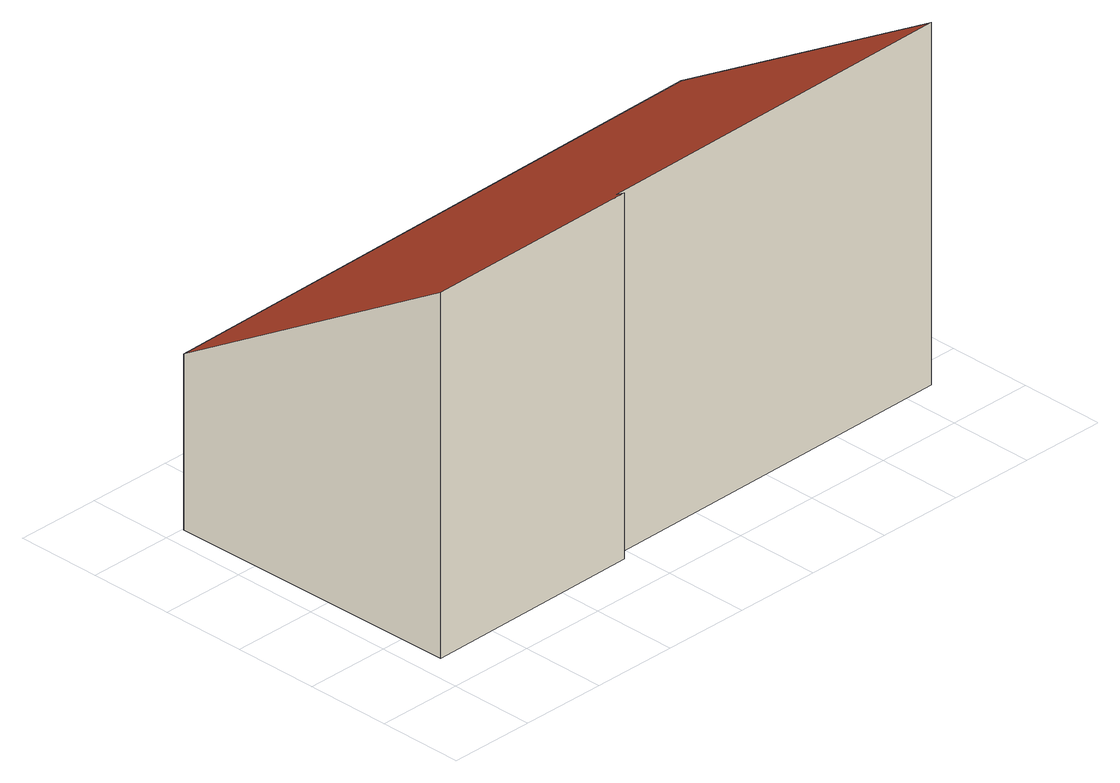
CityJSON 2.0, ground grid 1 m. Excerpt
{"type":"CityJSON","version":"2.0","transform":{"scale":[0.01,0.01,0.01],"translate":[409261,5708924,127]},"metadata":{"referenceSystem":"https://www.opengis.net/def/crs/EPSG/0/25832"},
"CityObjects":{
"building1":{"type":"Building","attributes":{"Gemeindeschluessel":"05978036","Geometrietyp2DReferenz":"3000","function":"51009_1611","roofType":"2100","measuredHeight":4.23},"geometry":[{"type":"MultiSurface","lod":"2","boundaries":[[[0,1,2,3]],[[1,4,5,2]],[[4,6,7,5]],[[6,8,9,7]],[[8,10,11,9]],[[10,0,3,11]],[[10,8,6,4,1,0]],[[3,2,5,7,9,11]]],"semantics":{"surfaces":[{"type":"WallSurface"},{"type":"RoofSurface"},{"type":"GroundSurface"}],"values":[0,0,0,0,0,0,1,2]}}]}
},
"vertices":[
[289,51,504],[28,47,504],[28,47,82],[289,51,82],[23,398,285],[23,398,82],[736,413,285],[736,413,82],[736,67,500],[736,67,82],[289,61,498],[289,61,82]
]}
